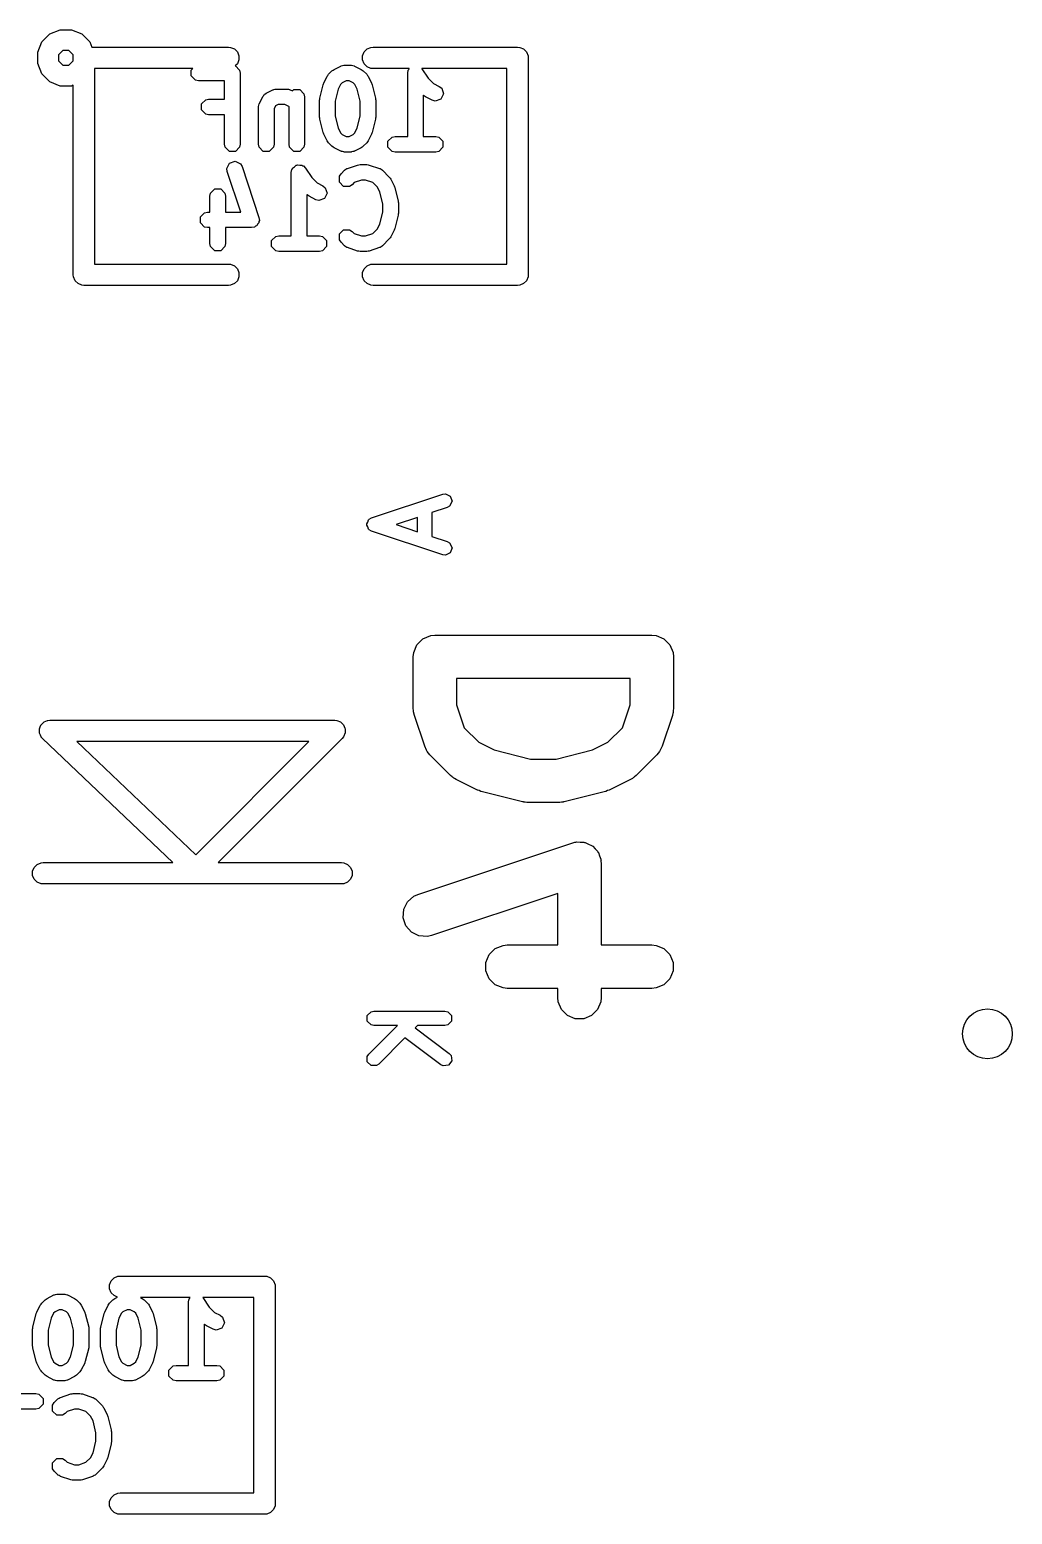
# Model space of a CAD drawing. Extents: x 0.09 to 1.86, y 0.03 to 1.46.
# Drawn here: x 1.535 to 1.8069, y 0.067 to 0.4778 of the extents above; entities that cross this region are included whole.
import ezdxf

# ---------------------------------------------------------------- set-up
doc = ezdxf.new("R2010")
doc.units = 0
doc.header["$MEASUREMENT"] = 0
doc.layers.add('BLACK', color=7, linetype='CONTINUOUS')

msp = doc.modelspace()

# ---------------------------------------------------------------- linework, layer by layer
at = {"layer": 'BLACK', "linetype": 'CONTINUOUS'}
for p, q in [((1.53839, 0.47442), (1.54058, 0.47661)), ((1.54058, 0.47661), (1.54345, 0.4778)), ((1.54345, 0.4778), (1.54655, 0.4778)), ((1.54655, 0.4778), (1.54942, 0.47661)), ((1.54942, 0.47661), (1.55161, 0.47442)), ((1.5372, 0.47155), (1.53839, 0.47442)), ((1.55161, 0.47442), (1.55222, 0.47295)), ((1.55222, 0.47295), (1.59, 0.47295)), ((1.59, 0.47295), (1.59058, 0.4729)), ((1.59058, 0.4729), (1.59164, 0.47246)), ((1.59164, 0.47246), (1.59246, 0.47164)), ((1.62754, 0.47164), (1.62836, 0.47246)), ((1.62836, 0.47246), (1.62942, 0.4729)), ((1.62942, 0.4729), (1.63, 0.47295)), ((1.63, 0.47295), (1.67, 0.47295)), ((1.67, 0.47295), (1.67058, 0.4729)), ((1.67058, 0.4729), (1.67164, 0.47246)), ((1.67164, 0.47246), (1.67246, 0.47164)), ((1.5372, 0.47085), (1.5372, 0.47155)), ((1.5372, 0.46845), (1.5372, 0.47085)), ((1.53839, 0.46558), (1.5372, 0.46845)), ((1.54415, 0.47205), (1.54295, 0.47085)), ((1.54295, 0.47085), (1.54295, 0.46915)), ((1.54295, 0.46915), (1.54415, 0.46795)), ((1.54585, 0.47205), (1.54415, 0.47205)), ((1.54705, 0.47085), (1.54585, 0.47205)), ((1.54585, 0.46795), (1.54705, 0.46915)), ((1.54705, 0.46915), (1.54705, 0.47085)), ((1.59246, 0.46836), (1.59189, 0.4678)), ((1.59246, 0.47164), (1.5929, 0.47058)), ((1.5929, 0.46942), (1.59246, 0.46836)), ((1.5929, 0.47058), (1.5929, 0.46942)), ((1.6271, 0.47058), (1.62754, 0.47164)), ((1.6271, 0.46942), (1.6271, 0.47058)), ((1.62754, 0.46836), (1.6271, 0.46942)), ((1.62836, 0.46754), (1.62754, 0.46836)), ((1.67246, 0.47164), (1.6729, 0.47058)), ((1.6729, 0.47058), (1.67295, 0.47)), ((1.67295, 0.47), (1.67295, 0.41)), ((1.54058, 0.46339), (1.53839, 0.46558)), ((1.54415, 0.46795), (1.54585, 0.46795)), ((1.58013, 0.46705), (1.55295, 0.46705)), ((1.55295, 0.46705), (1.55295, 0.41295)), ((1.57971, 0.46663), (1.58013, 0.46705)), ((1.57971, 0.46499), (1.57971, 0.46663)), ((1.58087, 0.46382), (1.57971, 0.46499)), ((1.59189, 0.4678), (1.5919, 0.4678)), ((1.5919, 0.4678), (1.59306, 0.46663)), ((1.59306, 0.46663), (1.59323, 0.46581)), ((1.59323, 0.46581), (1.59323, 0.44611)), ((1.61636, 0.46302), (1.6173, 0.4649)), ((1.6173, 0.4649), (1.61751, 0.46517)), ((1.61751, 0.46517), (1.6177, 0.46545)), ((1.6177, 0.46545), (1.61864, 0.46639)), ((1.61864, 0.46639), (1.61893, 0.46658)), ((1.61893, 0.46658), (1.6192, 0.46679)), ((1.6192, 0.46679), (1.62107, 0.46773)), ((1.62107, 0.46773), (1.62118, 0.46776)), ((1.62118, 0.46776), (1.62121, 0.4678)), ((1.62121, 0.4678), (1.62155, 0.46786)), ((1.62155, 0.46786), (1.62188, 0.46795)), ((1.62188, 0.46795), (1.62193, 0.46794)), ((1.62193, 0.46794), (1.62204, 0.46796)), ((1.62204, 0.46796), (1.62391, 0.46796)), ((1.62391, 0.46796), (1.62402, 0.46794)), ((1.62402, 0.46794), (1.62406, 0.46795)), ((1.62406, 0.46795), (1.6244, 0.46786)), ((1.6244, 0.46786), (1.62473, 0.4678)), ((1.62473, 0.4678), (1.62477, 0.46776)), ((1.62477, 0.46776), (1.62487, 0.46773)), ((1.62487, 0.46773), (1.62675, 0.46679)), ((1.62675, 0.46679), (1.62702, 0.46658)), ((1.62702, 0.46658), (1.62731, 0.46639)), ((1.62731, 0.46639), (1.62825, 0.46545)), ((1.62825, 0.46545), (1.62844, 0.46517)), ((1.62942, 0.4671), (1.62836, 0.46754)), ((1.62844, 0.46517), (1.62865, 0.4649)), ((1.62865, 0.4649), (1.62959, 0.46302)), ((1.63, 0.46705), (1.62942, 0.4671)), ((1.64001, 0.46705), (1.63, 0.46705)), ((1.63959, 0.46581), (1.63975, 0.46663)), ((1.63959, 0.44826), (1.63959, 0.46581)), ((1.63975, 0.46663), (1.63991, 0.46679)), ((1.63991, 0.46679), (1.63995, 0.46701)), ((1.63995, 0.46701), (1.64001, 0.46705)), ((1.66705, 0.46705), (1.64348, 0.46705)), ((1.64348, 0.46705), (1.64352, 0.467)), ((1.64352, 0.467), (1.64528, 0.46437)), ((1.64528, 0.46437), (1.64676, 0.46289)), ((1.66705, 0.41295), (1.66705, 0.46705)), ((1.54345, 0.4622), (1.54058, 0.46339)), ((1.54655, 0.4622), (1.54345, 0.4622)), ((1.54705, 0.46241), (1.54655, 0.4622)), ((1.54705, 0.41), (1.54705, 0.46241)), ((1.5817, 0.46366), (1.58087, 0.46382)), ((1.58893, 0.46366), (1.5817, 0.46366)), ((1.58893, 0.45858), (1.58893, 0.46366)), ((1.6001, 0.45997), (1.60044, 0.46023)), ((1.60044, 0.46023), (1.60231, 0.46117)), ((1.60231, 0.46117), (1.60242, 0.46119)), ((1.60242, 0.46119), (1.60245, 0.46123)), ((1.60245, 0.46123), (1.60279, 0.4613)), ((1.60279, 0.4613), (1.60312, 0.46139)), ((1.60312, 0.46139), (1.60317, 0.46137)), ((1.60317, 0.46137), (1.60327, 0.46139)), ((1.60327, 0.46139), (1.60609, 0.46139)), ((1.60609, 0.46139), (1.60619, 0.46137)), ((1.60619, 0.46137), (1.60624, 0.46139)), ((1.60624, 0.46139), (1.60657, 0.4613)), ((1.60657, 0.4613), (1.60691, 0.46123)), ((1.60691, 0.46123), (1.60695, 0.46119)), ((1.60695, 0.46119), (1.60705, 0.46117)), ((1.60705, 0.46117), (1.60769, 0.46084)), ((1.60769, 0.46084), (1.60808, 0.46123)), ((1.60808, 0.46123), (1.60973, 0.46123)), ((1.60973, 0.46123), (1.61089, 0.46007)), ((1.61089, 0.46007), (1.61105, 0.45924)), ((1.61526, 0.45883), (1.6162, 0.46258)), ((1.6162, 0.46258), (1.6163, 0.46279)), ((1.6163, 0.46279), (1.61636, 0.46302)), ((1.62031, 0.46131), (1.6195, 0.45804)), ((1.62099, 0.46266), (1.62031, 0.46131)), ((1.62143, 0.4631), (1.62099, 0.46266)), ((1.62254, 0.46366), (1.62143, 0.4631)), ((1.6234, 0.46366), (1.62254, 0.46366)), ((1.62451, 0.4631), (1.6234, 0.46366)), ((1.62496, 0.46266), (1.62451, 0.4631)), ((1.62564, 0.46131), (1.62496, 0.46266)), ((1.62645, 0.45804), (1.62564, 0.46131)), ((1.62959, 0.46302), (1.62965, 0.46279)), ((1.62965, 0.46279), (1.62975, 0.46258)), ((1.62975, 0.46258), (1.63069, 0.45883)), ((1.64676, 0.46289), (1.64833, 0.4621)), ((1.64833, 0.4621), (1.64899, 0.46159)), ((1.64899, 0.46159), (1.64951, 0.46003)), ((1.58253, 0.45725), (1.58369, 0.45842)), ((1.58253, 0.45561), (1.58253, 0.45725)), ((1.58369, 0.45842), (1.58451, 0.45858)), ((1.58451, 0.45858), (1.58893, 0.45858)), ((1.59831, 0.45658), (1.59841, 0.45691)), ((1.59833, 0.45653), (1.59831, 0.45658)), ((1.59831, 0.45643), (1.59833, 0.45653)), ((1.59831, 0.44611), (1.59831, 0.45643)), ((1.59841, 0.45691), (1.59847, 0.45725)), ((1.59847, 0.45725), (1.59851, 0.45729)), ((1.59851, 0.45729), (1.59854, 0.45739)), ((1.59854, 0.45739), (1.59947, 0.45927)), ((1.59947, 0.45927), (1.59974, 0.4596)), ((1.59974, 0.4596), (1.59977, 0.45971)), ((1.59977, 0.45971), (1.59989, 0.45981)), ((1.59989, 0.45981), (1.59999, 0.45993)), ((1.59999, 0.45993), (1.6001, 0.45997)), ((1.603, 0.4567), (1.60261, 0.45592)), ((1.60378, 0.45709), (1.603, 0.4567)), ((1.60558, 0.45709), (1.60378, 0.45709)), ((1.60669, 0.45654), (1.60558, 0.45709)), ((1.60675, 0.45648), (1.60669, 0.45654)), ((1.60675, 0.44611), (1.60675, 0.45648)), ((1.61105, 0.45924), (1.61105, 0.44611)), ((1.6152, 0.45831), (1.61525, 0.45856)), ((1.6152, 0.45361), (1.6152, 0.45831)), ((1.61525, 0.45856), (1.61526, 0.45883)), ((1.6195, 0.45804), (1.6195, 0.45388)), ((1.62645, 0.45388), (1.62645, 0.45804)), ((1.63069, 0.45883), (1.6307, 0.45856)), ((1.6307, 0.45856), (1.63075, 0.45831)), ((1.63075, 0.45831), (1.63075, 0.45361)), ((1.64397, 0.4596), (1.64389, 0.45968)), ((1.64389, 0.45968), (1.64389, 0.44826)), ((1.64425, 0.45941), (1.64397, 0.4596)), ((1.64453, 0.4592), (1.64425, 0.45941)), ((1.6464, 0.45826), (1.64453, 0.4592)), ((1.64721, 0.45804), (1.6464, 0.45826)), ((1.64877, 0.45856), (1.64721, 0.45804)), ((1.64951, 0.46003), (1.64877, 0.45856)), ((1.58369, 0.45444), (1.58253, 0.45561)), ((1.58451, 0.45428), (1.58369, 0.45444)), ((1.58893, 0.45428), (1.58451, 0.45428)), ((1.58893, 0.44611), (1.58893, 0.45428)), ((1.60261, 0.45592), (1.60261, 0.44611)), ((1.61525, 0.45336), (1.6152, 0.45361)), ((1.61526, 0.45309), (1.61525, 0.45336)), ((1.6162, 0.44934), (1.61526, 0.45309)), ((1.6195, 0.45388), (1.62031, 0.45061)), ((1.62564, 0.45061), (1.62645, 0.45388)), ((1.63069, 0.45309), (1.62975, 0.44934)), ((1.6307, 0.45336), (1.63069, 0.45309)), ((1.63075, 0.45361), (1.6307, 0.45336)), ((1.6163, 0.44913), (1.6162, 0.44934)), ((1.61636, 0.4489), (1.6163, 0.44913)), ((1.6173, 0.44702), (1.61636, 0.4489)), ((1.62031, 0.45061), (1.62099, 0.44926)), ((1.62099, 0.44926), (1.62143, 0.44882)), ((1.62143, 0.44882), (1.62254, 0.44826)), ((1.62254, 0.44826), (1.6234, 0.44826)), ((1.6234, 0.44826), (1.62451, 0.44882)), ((1.62451, 0.44882), (1.62496, 0.44926)), ((1.62496, 0.44926), (1.62564, 0.45061)), ((1.62959, 0.4489), (1.62865, 0.44702)), ((1.62965, 0.44913), (1.62959, 0.4489)), ((1.62975, 0.44934), (1.62965, 0.44913)), ((1.63412, 0.44693), (1.63528, 0.4481)), ((1.63528, 0.4481), (1.63611, 0.44826)), ((1.63611, 0.44826), (1.63959, 0.44826)), ((1.64389, 0.44826), (1.64736, 0.44826)), ((1.64736, 0.44826), (1.64819, 0.4481)), ((1.64819, 0.4481), (1.64935, 0.44693)), ((1.58909, 0.44529), (1.58893, 0.44611)), ((1.59026, 0.44412), (1.58909, 0.44529)), ((1.5919, 0.44412), (1.59026, 0.44412)), ((1.59306, 0.44529), (1.5919, 0.44412)), ((1.59323, 0.44611), (1.59306, 0.44529)), ((1.59847, 0.44529), (1.59831, 0.44611)), ((1.59964, 0.44412), (1.59847, 0.44529)), ((1.60128, 0.44412), (1.59964, 0.44412)), ((1.60245, 0.44529), (1.60128, 0.44412)), ((1.60261, 0.44611), (1.60245, 0.44529)), ((1.60692, 0.44529), (1.60675, 0.44611)), ((1.60808, 0.44412), (1.60692, 0.44529)), ((1.60973, 0.44412), (1.60808, 0.44412)), ((1.61089, 0.44529), (1.60973, 0.44412)), ((1.61105, 0.44611), (1.61089, 0.44529)), ((1.61751, 0.44675), (1.6173, 0.44702)), ((1.6177, 0.44647), (1.61751, 0.44675)), ((1.61864, 0.44553), (1.6177, 0.44647)), ((1.61893, 0.44534), (1.61864, 0.44553)), ((1.6192, 0.44513), (1.61893, 0.44534)), ((1.62107, 0.44419), (1.6192, 0.44513)), ((1.62118, 0.44416), (1.62107, 0.44419)), ((1.62121, 0.44412), (1.62118, 0.44416)), ((1.62155, 0.44406), (1.62121, 0.44412)), ((1.62188, 0.44397), (1.62155, 0.44406)), ((1.62193, 0.44398), (1.62188, 0.44397)), ((1.62204, 0.44396), (1.62193, 0.44398)), ((1.62391, 0.44396), (1.62204, 0.44396)), ((1.62402, 0.44398), (1.62391, 0.44396)), ((1.62406, 0.44397), (1.62402, 0.44398)), ((1.6244, 0.44406), (1.62406, 0.44397)), ((1.62473, 0.44412), (1.6244, 0.44406)), ((1.62477, 0.44416), (1.62473, 0.44412)), ((1.62487, 0.44419), (1.62477, 0.44416)), ((1.62675, 0.44513), (1.62487, 0.44419)), ((1.62702, 0.44534), (1.62675, 0.44513)), ((1.62731, 0.44553), (1.62702, 0.44534)), ((1.62825, 0.44647), (1.62731, 0.44553)), ((1.62844, 0.44675), (1.62825, 0.44647)), ((1.62865, 0.44702), (1.62844, 0.44675)), ((1.63412, 0.44529), (1.63412, 0.44693)), ((1.63528, 0.44412), (1.63412, 0.44529)), ((1.63611, 0.44396), (1.63528, 0.44412)), ((1.64736, 0.44396), (1.63611, 0.44396)), ((1.64819, 0.44412), (1.64736, 0.44396)), ((1.64935, 0.44529), (1.64819, 0.44412)), ((1.64935, 0.44693), (1.64935, 0.44529)), ((1.58956, 0.4394), (1.5903, 0.44087)), ((1.5903, 0.44087), (1.59186, 0.44139)), ((1.59186, 0.44139), (1.59333, 0.44066)), ((1.59333, 0.44066), (1.59375, 0.43993)), ((1.59375, 0.43993), (1.59844, 0.42586)), ((1.6077, 0.43929), (1.60774, 0.43951)), ((1.60774, 0.43951), (1.60827, 0.43985)), ((1.60827, 0.43985), (1.60871, 0.4403)), ((1.60871, 0.4403), (1.60893, 0.4403)), ((1.60893, 0.4403), (1.60911, 0.44042)), ((1.60911, 0.44042), (1.60973, 0.4403)), ((1.60973, 0.4403), (1.61035, 0.4403)), ((1.61035, 0.4403), (1.61051, 0.44014)), ((1.61051, 0.44014), (1.61073, 0.4401)), ((1.61073, 0.4401), (1.61132, 0.4395)), ((1.62292, 0.43941), (1.62574, 0.44035)), ((1.62574, 0.44035), (1.62608, 0.44039)), ((1.62608, 0.44039), (1.62642, 0.44046)), ((1.62642, 0.44046), (1.62829, 0.44046)), ((1.62829, 0.44046), (1.62863, 0.44039)), ((1.62863, 0.44039), (1.62897, 0.44035)), ((1.62897, 0.44035), (1.63179, 0.43941)), ((1.58967, 0.43857), (1.58956, 0.4394)), ((1.59341, 0.42733), (1.58967, 0.43857)), ((1.60738, 0.43831), (1.60754, 0.43913)), ((1.60738, 0.42076), (1.60738, 0.43831)), ((1.60754, 0.43913), (1.6077, 0.43929)), ((1.61132, 0.4395), (1.61308, 0.43687)), ((1.61308, 0.43687), (1.61456, 0.43539)), ((1.62068, 0.43726), (1.62114, 0.43795)), ((1.62068, 0.43561), (1.62068, 0.43726)), ((1.62184, 0.43445), (1.62068, 0.43561)), ((1.62114, 0.43795), (1.62208, 0.43889)), ((1.62208, 0.43889), (1.62217, 0.43895)), ((1.62217, 0.43895), (1.62219, 0.439)), ((1.62219, 0.439), (1.62249, 0.43917)), ((1.62249, 0.43917), (1.62278, 0.43936)), ((1.62278, 0.43936), (1.62283, 0.43936)), ((1.62283, 0.43936), (1.62292, 0.43941)), ((1.62476, 0.43549), (1.62418, 0.43491)), ((1.62677, 0.43616), (1.62476, 0.43549)), ((1.62794, 0.43616), (1.62677, 0.43616)), ((1.62995, 0.43549), (1.62794, 0.43616)), ((1.63122, 0.43422), (1.62995, 0.43549)), ((1.63179, 0.43941), (1.63188, 0.43936)), ((1.63188, 0.43936), (1.63193, 0.43936)), ((1.63193, 0.43936), (1.63222, 0.43917)), ((1.63222, 0.43917), (1.63252, 0.439)), ((1.63252, 0.439), (1.63254, 0.43895)), ((1.63254, 0.43895), (1.63263, 0.43889)), ((1.63263, 0.43889), (1.6345, 0.43702)), ((1.6345, 0.43702), (1.6347, 0.43673)), ((1.6347, 0.43673), (1.63491, 0.43646)), ((1.63491, 0.43646), (1.63584, 0.43458)), ((1.58487, 0.43174), (1.58503, 0.43257)), ((1.58487, 0.42733), (1.58487, 0.43174)), ((1.58503, 0.43257), (1.58619, 0.43373)), ((1.58619, 0.43373), (1.58784, 0.43373)), ((1.58784, 0.43373), (1.589, 0.43257)), ((1.589, 0.43257), (1.58917, 0.43174)), ((1.58917, 0.43174), (1.58917, 0.42733)), ((1.61176, 0.4321), (1.61168, 0.43218)), ((1.61168, 0.43218), (1.61168, 0.42076)), ((1.61205, 0.43191), (1.61176, 0.4321)), ((1.61232, 0.4317), (1.61205, 0.43191)), ((1.6142, 0.43076), (1.61232, 0.4317)), ((1.61456, 0.43539), (1.61612, 0.4346)), ((1.61612, 0.4346), (1.61678, 0.43409)), ((1.6173, 0.43253), (1.61657, 0.43106)), ((1.61678, 0.43409), (1.6173, 0.43253)), ((1.62349, 0.43445), (1.62184, 0.43445)), ((1.62418, 0.43491), (1.62349, 0.43445)), ((1.63189, 0.43287), (1.63122, 0.43422)), ((1.63271, 0.4296), (1.63189, 0.43287)), ((1.63584, 0.43458), (1.63591, 0.43435)), ((1.63591, 0.43435), (1.63601, 0.43414)), ((1.63601, 0.43414), (1.63695, 0.43039)), ((1.58338, 0.42716), (1.5842, 0.42733)), ((1.5842, 0.42733), (1.58487, 0.42733)), ((1.58917, 0.42733), (1.59341, 0.42733)), ((1.61501, 0.43054), (1.6142, 0.43076)), ((1.61657, 0.43106), (1.61501, 0.43054)), ((1.63189, 0.42405), (1.63271, 0.42732)), ((1.63271, 0.42732), (1.63271, 0.4296)), ((1.63695, 0.43039), (1.63696, 0.43013)), ((1.63696, 0.43013), (1.63701, 0.42987)), ((1.63701, 0.42987), (1.63701, 0.42705)), ((1.58222, 0.426), (1.58338, 0.42716)), ((1.58222, 0.42435), (1.58222, 0.426)), ((1.58338, 0.42319), (1.58222, 0.42435)), ((1.5842, 0.42303), (1.58338, 0.42319)), ((1.59722, 0.42319), (1.5964, 0.42303)), ((1.59747, 0.42344), (1.59722, 0.42319)), ((1.59781, 0.42355), (1.59747, 0.42344)), ((1.59803, 0.424), (1.59781, 0.42355)), ((1.59838, 0.42435), (1.59803, 0.424)), ((1.59854, 0.42502), (1.59838, 0.42471)), ((1.59838, 0.42471), (1.59838, 0.42435)), ((1.59844, 0.42586), (1.59854, 0.42502)), ((1.63122, 0.4227), (1.63189, 0.42405)), ((1.63695, 0.42653), (1.63601, 0.42278)), ((1.63696, 0.42679), (1.63695, 0.42653)), ((1.63701, 0.42705), (1.63696, 0.42679)), ((1.58487, 0.42303), (1.5842, 0.42303)), ((1.58487, 0.41861), (1.58487, 0.42303)), ((1.5964, 0.42303), (1.58917, 0.42303)), ((1.58917, 0.42303), (1.58917, 0.41861)), ((1.60192, 0.41943), (1.60308, 0.4206)), ((1.60192, 0.41779), (1.60192, 0.41943)), ((1.60308, 0.4206), (1.6039, 0.42076)), ((1.6039, 0.42076), (1.60738, 0.42076)), ((1.61168, 0.42076), (1.61516, 0.42076)), ((1.61516, 0.42076), (1.61598, 0.4206)), ((1.61598, 0.4206), (1.61715, 0.41943)), ((1.61715, 0.41943), (1.61715, 0.41779)), ((1.62068, 0.42131), (1.62184, 0.42247)), ((1.62068, 0.41966), (1.62068, 0.42131)), ((1.62114, 0.41897), (1.62068, 0.41966)), ((1.62184, 0.42247), (1.62349, 0.42247)), ((1.62349, 0.42247), (1.62418, 0.42201)), ((1.62418, 0.42201), (1.62476, 0.42143)), ((1.62476, 0.42143), (1.62677, 0.42076)), ((1.62677, 0.42076), (1.62794, 0.42076)), ((1.62794, 0.42076), (1.62995, 0.42143)), ((1.62995, 0.42143), (1.63122, 0.4227)), ((1.6345, 0.4199), (1.63263, 0.41803)), ((1.6347, 0.42019), (1.6345, 0.4199)), ((1.63491, 0.42046), (1.6347, 0.42019)), ((1.63584, 0.42234), (1.63491, 0.42046)), ((1.63591, 0.42257), (1.63584, 0.42234)), ((1.63601, 0.42278), (1.63591, 0.42257)), ((1.58503, 0.41779), (1.58487, 0.41861)), ((1.58619, 0.41662), (1.58503, 0.41779)), ((1.58784, 0.41662), (1.58619, 0.41662)), ((1.589, 0.41779), (1.58784, 0.41662)), ((1.58917, 0.41861), (1.589, 0.41779)), ((1.60308, 0.41662), (1.60192, 0.41779)), ((1.6039, 0.41646), (1.60308, 0.41662)), ((1.61516, 0.41646), (1.6039, 0.41646)), ((1.61598, 0.41662), (1.61516, 0.41646)), ((1.61715, 0.41779), (1.61598, 0.41662)), ((1.62208, 0.41803), (1.62114, 0.41897)), ((1.62217, 0.41797), (1.62208, 0.41803)), ((1.62219, 0.41792), (1.62217, 0.41797)), ((1.62249, 0.41775), (1.62219, 0.41792)), ((1.62278, 0.41756), (1.62249, 0.41775)), ((1.62283, 0.41756), (1.62278, 0.41756)), ((1.62292, 0.41751), (1.62283, 0.41756)), ((1.62574, 0.41657), (1.62292, 0.41751)), ((1.62608, 0.41653), (1.62574, 0.41657)), ((1.62642, 0.41646), (1.62608, 0.41653)), ((1.62829, 0.41646), (1.62642, 0.41646)), ((1.62863, 0.41653), (1.62829, 0.41646)), ((1.62897, 0.41657), (1.62863, 0.41653)), ((1.63179, 0.41751), (1.62897, 0.41657)), ((1.63188, 0.41756), (1.63179, 0.41751)), ((1.63193, 0.41756), (1.63188, 0.41756)), ((1.63222, 0.41775), (1.63193, 0.41756)), ((1.63252, 0.41792), (1.63222, 0.41775)), ((1.63254, 0.41797), (1.63252, 0.41792)), ((1.63263, 0.41803), (1.63254, 0.41797)), ((1.55295, 0.41295), (1.59, 0.41295)), ((1.59, 0.41295), (1.59058, 0.4129)), ((1.59058, 0.4129), (1.59164, 0.41246)), ((1.59164, 0.41246), (1.59246, 0.41164)), ((1.59246, 0.41164), (1.5929, 0.41058)), ((1.6271, 0.41058), (1.62754, 0.41164)), ((1.62754, 0.41164), (1.62836, 0.41246)), ((1.62836, 0.41246), (1.62942, 0.4129)), ((1.62942, 0.4129), (1.63, 0.41295)), ((1.63, 0.41295), (1.66705, 0.41295)), ((1.5471, 0.40942), (1.54705, 0.41)), ((1.54754, 0.40836), (1.5471, 0.40942)), ((1.54836, 0.40754), (1.54754, 0.40836)), ((1.54942, 0.4071), (1.54836, 0.40754)), ((1.55, 0.40705), (1.54942, 0.4071)), ((1.59, 0.40705), (1.55, 0.40705)), ((1.59058, 0.4071), (1.59, 0.40705)), ((1.59164, 0.40754), (1.59058, 0.4071)), ((1.59246, 0.40836), (1.59164, 0.40754)), ((1.5929, 0.40942), (1.59246, 0.40836)), ((1.5929, 0.41058), (1.5929, 0.40942)), ((1.6271, 0.40942), (1.6271, 0.41058)), ((1.62754, 0.40836), (1.6271, 0.40942)), ((1.62836, 0.40754), (1.62754, 0.40836)), ((1.62942, 0.4071), (1.62836, 0.40754)), ((1.63, 0.40705), (1.62942, 0.4071)), ((1.67, 0.40705), (1.63, 0.40705)), ((1.67058, 0.4071), (1.67, 0.40705)), ((1.67164, 0.40754), (1.67058, 0.4071)), ((1.67246, 0.40836), (1.67164, 0.40754)), ((1.6729, 0.40942), (1.67246, 0.40836)), ((1.67295, 0.41), (1.6729, 0.40942)), ((1.62959, 0.34275), (1.64929, 0.34932)), ((1.64929, 0.34932), (1.65005, 0.34941)), ((1.65005, 0.34941), (1.65138, 0.34874)), ((1.65053, 0.34562), (1.64623, 0.34418)), ((1.65119, 0.34599), (1.65053, 0.34562)), ((1.65186, 0.34733), (1.65119, 0.34599)), ((1.65138, 0.34874), (1.65186, 0.34733)), ((1.62827, 0.34104), (1.62854, 0.34159)), ((1.62831, 0.3409), (1.62827, 0.34104)), ((1.62854, 0.34159), (1.62874, 0.34218)), ((1.62874, 0.34218), (1.62887, 0.34224)), ((1.62887, 0.34224), (1.62893, 0.34237)), ((1.62893, 0.34237), (1.62959, 0.34275)), ((1.64233, 0.34288), (1.63638, 0.3409)), ((1.64233, 0.33891), (1.64233, 0.34288)), ((1.64623, 0.34418), (1.64623, 0.33761)), ((1.62827, 0.34076), (1.62831, 0.3409)), ((1.62854, 0.34021), (1.62827, 0.34076)), ((1.62874, 0.33962), (1.62854, 0.34021)), ((1.62887, 0.33956), (1.62874, 0.33962)), ((1.62893, 0.33943), (1.62887, 0.33956)), ((1.62959, 0.33905), (1.62893, 0.33943)), ((1.64929, 0.33248), (1.62959, 0.33905)), ((1.63638, 0.3409), (1.64233, 0.33891)), ((1.64623, 0.33761), (1.65053, 0.33618)), ((1.65138, 0.33306), (1.65005, 0.33239)), ((1.65053, 0.33618), (1.65119, 0.33581)), ((1.65119, 0.33581), (1.65186, 0.33447)), ((1.65186, 0.33447), (1.65138, 0.33306)), ((1.65005, 0.33239), (1.64929, 0.33248)), ((1.64214, 0.30762), (1.6438, 0.30927)), ((1.6438, 0.30927), (1.64596, 0.31017)), ((1.64596, 0.31017), (1.64713, 0.31029)), ((1.64713, 0.31029), (1.70713, 0.31029)), ((1.70713, 0.31029), (1.7083, 0.31017)), ((1.7083, 0.31017), (1.71047, 0.30927)), ((1.71047, 0.30927), (1.71212, 0.30762)), ((1.64113, 0.30429), (1.64125, 0.30546)), ((1.64113, 0.29), (1.64113, 0.30429)), ((1.64125, 0.30546), (1.64214, 0.30762)), ((1.71212, 0.30762), (1.71302, 0.30546)), ((1.71302, 0.30546), (1.71313, 0.30429)), ((1.71313, 0.30429), (1.71313, 0.29)), ((1.70113, 0.29829), (1.65313, 0.29829)), ((1.65313, 0.29829), (1.65313, 0.29097)), ((1.70113, 0.29097), (1.70113, 0.29829)), ((1.64119, 0.28941), (1.64113, 0.29)), ((1.64118, 0.28925), (1.64119, 0.28941)), ((1.64123, 0.28904), (1.64118, 0.28925)), ((1.64125, 0.28883), (1.64123, 0.28904)), ((1.64131, 0.28868), (1.64125, 0.28883)), ((1.64144, 0.2881), (1.64131, 0.28868)), ((1.6443, 0.27953), (1.64144, 0.2881)), ((1.65313, 0.29097), (1.65523, 0.28467)), ((1.69903, 0.28467), (1.70113, 0.29097)), ((1.71283, 0.2881), (1.70997, 0.27953)), ((1.71296, 0.28868), (1.71283, 0.2881)), ((1.71302, 0.28883), (1.71296, 0.28868)), ((1.71304, 0.28904), (1.71302, 0.28883)), ((1.71309, 0.28925), (1.71304, 0.28904)), ((1.71313, 0.29), (1.71307, 0.28941)), ((1.71307, 0.28941), (1.71309, 0.28925)), ((1.53769, 0.2843), (1.5377, 0.28434)), ((1.5377, 0.28376), (1.53769, 0.2843)), ((1.5377, 0.28438), (1.53791, 0.28488)), ((1.5377, 0.28434), (1.5377, 0.28438)), ((1.5377, 0.28322), (1.5377, 0.28376)), ((1.53791, 0.28488), (1.53811, 0.28538)), ((1.53811, 0.28538), (1.53813, 0.28541)), ((1.53813, 0.28541), (1.53814, 0.28544)), ((1.53814, 0.28544), (1.53853, 0.28582)), ((1.53853, 0.28582), (1.5389, 0.28621)), ((1.5389, 0.28621), (1.53893, 0.28623)), ((1.53893, 0.28623), (1.53896, 0.28626)), ((1.53896, 0.28626), (1.53946, 0.28646)), ((1.53946, 0.28646), (1.53995, 0.28668)), ((1.53995, 0.28668), (1.53999, 0.28668)), ((1.53999, 0.28668), (1.54002, 0.2867)), ((1.54002, 0.2867), (1.5406, 0.28675)), ((1.5406, 0.28675), (1.6194, 0.28675)), ((1.6194, 0.28675), (1.61998, 0.2867)), ((1.61998, 0.2867), (1.62104, 0.28626)), ((1.62104, 0.28626), (1.62186, 0.28544)), ((1.62186, 0.28544), (1.62223, 0.28453)), ((1.62223, 0.28453), (1.6223, 0.28438)), ((1.6223, 0.28438), (1.6223, 0.28322)), ((1.65523, 0.28467), (1.65926, 0.28065)), ((1.69501, 0.28065), (1.69903, 0.28467)), ((1.53772, 0.28319), (1.5377, 0.28322)), ((1.53772, 0.28315), (1.53772, 0.28319)), ((1.53794, 0.28266), (1.53772, 0.28315)), ((1.53814, 0.28216), (1.53794, 0.28266)), ((1.53817, 0.28213), (1.53814, 0.28216)), ((1.53819, 0.2821), (1.53817, 0.28213)), ((1.53856, 0.28166), (1.53819, 0.2821)), ((1.57461, 0.24735), (1.53856, 0.28166)), ((1.54799, 0.28085), (1.58092, 0.2495)), ((1.61227, 0.28085), (1.54799, 0.28085)), ((1.58092, 0.2495), (1.61227, 0.28085)), ((1.62149, 0.28171), (1.58713, 0.24735)), ((1.62186, 0.28216), (1.62149, 0.28171)), ((1.6223, 0.28322), (1.62186, 0.28216)), ((1.64478, 0.27846), (1.6443, 0.27953)), ((1.65926, 0.28065), (1.66351, 0.27852)), ((1.69075, 0.27852), (1.69501, 0.28065)), ((1.70997, 0.27953), (1.70949, 0.27846)), ((1.64492, 0.27829), (1.64478, 0.27846)), ((1.645, 0.2781), (1.64492, 0.27829)), ((1.64575, 0.27719), (1.645, 0.2781)), ((1.65146, 0.27147), (1.64575, 0.27719)), ((1.66351, 0.27852), (1.67359, 0.276)), ((1.67359, 0.276), (1.68068, 0.276)), ((1.68068, 0.276), (1.69075, 0.27852)), ((1.70852, 0.27719), (1.7028, 0.27147)), ((1.70926, 0.2781), (1.70852, 0.27719)), ((1.70935, 0.27829), (1.70926, 0.2781)), ((1.70949, 0.27846), (1.70935, 0.27829)), ((1.65192, 0.27109), (1.65146, 0.27147)), ((1.7028, 0.27147), (1.70234, 0.27109)), ((1.65203, 0.27097), (1.65192, 0.27109)), ((1.65221, 0.27086), (1.65203, 0.27097)), ((1.65237, 0.27073), (1.65221, 0.27086)), ((1.65252, 0.27066), (1.65237, 0.27073)), ((1.65302, 0.27035), (1.65252, 0.27066)), ((1.65874, 0.26749), (1.65302, 0.27035)), ((1.65882, 0.26746), (1.65874, 0.26749)), ((1.65886, 0.26743), (1.65882, 0.26746)), ((1.65935, 0.26726), (1.65886, 0.26743)), ((1.65983, 0.26707), (1.65935, 0.26726)), ((1.65988, 0.26707), (1.65983, 0.26707)), ((1.65996, 0.26704), (1.65988, 0.26707)), ((1.67139, 0.26418), (1.65996, 0.26704)), ((1.6943, 0.26704), (1.68287, 0.26418)), ((1.69439, 0.26707), (1.6943, 0.26704)), ((1.69443, 0.26707), (1.69439, 0.26707)), ((1.69492, 0.26726), (1.69443, 0.26707)), ((1.69541, 0.26743), (1.69492, 0.26726)), ((1.69545, 0.26746), (1.69541, 0.26743)), ((1.69553, 0.26749), (1.69545, 0.26746)), ((1.70124, 0.27035), (1.69553, 0.26749)), ((1.70175, 0.27066), (1.70124, 0.27035)), ((1.7019, 0.27073), (1.70175, 0.27066)), ((1.70206, 0.27086), (1.7019, 0.27073)), ((1.70224, 0.27097), (1.70206, 0.27086)), ((1.70234, 0.27109), (1.70224, 0.27097)), ((1.6716, 0.26415), (1.67139, 0.26418)), ((1.67168, 0.26412), (1.6716, 0.26415)), ((1.67212, 0.26407), (1.67168, 0.26412)), ((1.67256, 0.26401), (1.67212, 0.26407)), ((1.67264, 0.26402), (1.67256, 0.26401)), ((1.67285, 0.264), (1.67264, 0.26402)), ((1.68142, 0.264), (1.67285, 0.264)), ((1.68162, 0.26402), (1.68142, 0.264)), ((1.68171, 0.26401), (1.68162, 0.26402)), ((1.68215, 0.26407), (1.68171, 0.26401)), ((1.68259, 0.26412), (1.68215, 0.26407)), ((1.68267, 0.26415), (1.68259, 0.26412)), ((1.68287, 0.26418), (1.68267, 0.26415)), ((1.64238, 0.23855), (1.68524, 0.25283)), ((1.68524, 0.25283), (1.68582, 0.25297)), ((1.68582, 0.25297), (1.68596, 0.25303)), ((1.68596, 0.25303), (1.68608, 0.25303)), ((1.68608, 0.25303), (1.68638, 0.2531)), ((1.68638, 0.2531), (1.68734, 0.25303)), ((1.68734, 0.25303), (1.6883, 0.25303)), ((1.6883, 0.25303), (1.6885, 0.25295)), ((1.6885, 0.25295), (1.68872, 0.25293)), ((1.68872, 0.25293), (1.68958, 0.2525)), ((1.68958, 0.2525), (1.69047, 0.25213)), ((1.69047, 0.25213), (1.69062, 0.25198)), ((1.69062, 0.25198), (1.69081, 0.25188)), ((1.69081, 0.25188), (1.69144, 0.25116)), ((1.69144, 0.25116), (1.69212, 0.25048)), ((1.53624, 0.24604), (1.53706, 0.24686)), ((1.53706, 0.24686), (1.53812, 0.2473)), ((1.53812, 0.2473), (1.5387, 0.24735)), ((1.5387, 0.24735), (1.57461, 0.24735)), ((1.58713, 0.24735), (1.6213, 0.24735)), ((1.6213, 0.24735), (1.62188, 0.2473)), ((1.62188, 0.2473), (1.62294, 0.24686)), ((1.62294, 0.24686), (1.62376, 0.24604)), ((1.69212, 0.25048), (1.6922, 0.25028)), ((1.6922, 0.25028), (1.69235, 0.25011)), ((1.69235, 0.25011), (1.69265, 0.2492)), ((1.69265, 0.2492), (1.69302, 0.24831)), ((1.69302, 0.24831), (1.69305, 0.24801)), ((1.69305, 0.24801), (1.69309, 0.24789)), ((1.69309, 0.24789), (1.69307, 0.24774)), ((1.69307, 0.24774), (1.69313, 0.24714)), ((1.69313, 0.24714), (1.69313, 0.22457)), ((1.5358, 0.24498), (1.53624, 0.24604)), ((1.5358, 0.24382), (1.5358, 0.24498)), ((1.53624, 0.24276), (1.5358, 0.24382)), ((1.53706, 0.24194), (1.53624, 0.24276)), ((1.62376, 0.24276), (1.62294, 0.24194)), ((1.62376, 0.24604), (1.6242, 0.24498)), ((1.6242, 0.24382), (1.62376, 0.24276)), ((1.6242, 0.24498), (1.6242, 0.24382)), ((1.53812, 0.2415), (1.53706, 0.24194)), ((1.5387, 0.24145), (1.53812, 0.2415)), ((1.6213, 0.24145), (1.5387, 0.24145)), ((1.62188, 0.2415), (1.6213, 0.24145)), ((1.62294, 0.24194), (1.62188, 0.2415)), ((1.6413, 0.23807), (1.64238, 0.23855)), ((1.68113, 0.23882), (1.64617, 0.22717)), ((1.68113, 0.22457), (1.68113, 0.23882)), ((1.63832, 0.23211), (1.63849, 0.23444)), ((1.63849, 0.23444), (1.63954, 0.23654)), ((1.63954, 0.23654), (1.6413, 0.23807)), ((1.63906, 0.22989), (1.63832, 0.23211)), ((1.6406, 0.22812), (1.63906, 0.22989)), ((1.64269, 0.22707), (1.6406, 0.22812)), ((1.64503, 0.2269), (1.64269, 0.22707)), ((1.64617, 0.22717), (1.64503, 0.2269)), ((1.66125, 0.21974), (1.66214, 0.2219)), ((1.66214, 0.2219), (1.6638, 0.22356)), ((1.6638, 0.22356), (1.66596, 0.22446)), ((1.66596, 0.22446), (1.66713, 0.22457)), ((1.66713, 0.22457), (1.68113, 0.22457)), ((1.69313, 0.22457), (1.70713, 0.22457)), ((1.70713, 0.22457), (1.7083, 0.22446)), ((1.7083, 0.22446), (1.71047, 0.22356)), ((1.71047, 0.22356), (1.71212, 0.2219)), ((1.71212, 0.2219), (1.71302, 0.21974)), ((1.66125, 0.2174), (1.66125, 0.21974)), ((1.71302, 0.21974), (1.71302, 0.2174)), ((1.66214, 0.21524), (1.66125, 0.2174)), ((1.6638, 0.21358), (1.66214, 0.21524)), ((1.71212, 0.21524), (1.71047, 0.21358)), ((1.71302, 0.2174), (1.71212, 0.21524)), ((1.66596, 0.21269), (1.6638, 0.21358)), ((1.66713, 0.21257), (1.66596, 0.21269)), ((1.68113, 0.21257), (1.66713, 0.21257)), ((1.68113, 0.21), (1.68113, 0.21257)), ((1.68125, 0.20883), (1.68113, 0.21)), ((1.69313, 0.21), (1.69302, 0.20883)), ((1.70713, 0.21257), (1.69313, 0.21257)), ((1.69313, 0.21257), (1.69313, 0.21)), ((1.7083, 0.21269), (1.70713, 0.21257)), ((1.71047, 0.21358), (1.7083, 0.21269)), ((1.62841, 0.20501), (1.62946, 0.20606)), ((1.62946, 0.20606), (1.63021, 0.20621)), ((1.63021, 0.20621), (1.64991, 0.20621)), ((1.64991, 0.20621), (1.65066, 0.20606)), ((1.65066, 0.20606), (1.65171, 0.20501)), ((1.68214, 0.20667), (1.68125, 0.20883)), ((1.6838, 0.20501), (1.68214, 0.20667)), ((1.69212, 0.20667), (1.69047, 0.20501)), ((1.69302, 0.20883), (1.69212, 0.20667)), ((1.62841, 0.20351), (1.62841, 0.20501)), ((1.62946, 0.20246), (1.62841, 0.20351)), ((1.62883, 0.19438), (1.63676, 0.20231)), ((1.63021, 0.20231), (1.62946, 0.20246)), ((1.63676, 0.20231), (1.63021, 0.20231)), ((1.64228, 0.20231), (1.64162, 0.20166)), ((1.64162, 0.20166), (1.65108, 0.19456)), ((1.64991, 0.20231), (1.64228, 0.20231)), ((1.65066, 0.20246), (1.64991, 0.20231)), ((1.65171, 0.20351), (1.65066, 0.20246)), ((1.65171, 0.20501), (1.65171, 0.20351)), ((1.68596, 0.20412), (1.6838, 0.20501)), ((1.6883, 0.20412), (1.68596, 0.20412)), ((1.69047, 0.20501), (1.6883, 0.20412)), ((1.63884, 0.19887), (1.63159, 0.19162)), ((1.64874, 0.19144), (1.63884, 0.19887)), ((1.62841, 0.19375), (1.62883, 0.19438)), ((1.62841, 0.19226), (1.62841, 0.19375)), ((1.65108, 0.19456), (1.65159, 0.194)), ((1.65159, 0.194), (1.6518, 0.19252)), ((1.62946, 0.1912), (1.62841, 0.19226)), ((1.63096, 0.1912), (1.62946, 0.1912)), ((1.63159, 0.19162), (1.63096, 0.1912)), ((1.64943, 0.19111), (1.64874, 0.19144)), ((1.6509, 0.19132), (1.64943, 0.19111)), ((1.6518, 0.19252), (1.6509, 0.19132)), ((1.5571, 0.13058), (1.55754, 0.13164)), ((1.55754, 0.13164), (1.55836, 0.13246)), ((1.55836, 0.13246), (1.55942, 0.1329)), ((1.55942, 0.1329), (1.56, 0.13295)), ((1.56, 0.13295), (1.6, 0.13295)), ((1.6, 0.13295), (1.60058, 0.1329)), ((1.60058, 0.1329), (1.60164, 0.13246)), ((1.60164, 0.13246), (1.60246, 0.13164)), ((1.60246, 0.13164), (1.6029, 0.13058)), ((1.53982, 0.12679), (1.54169, 0.12773)), ((1.54169, 0.12773), (1.5418, 0.12776)), ((1.5418, 0.12776), (1.54183, 0.1278)), ((1.54183, 0.1278), (1.54217, 0.12786)), ((1.54217, 0.12786), (1.5425, 0.12795)), ((1.5425, 0.12795), (1.54255, 0.12794)), ((1.54255, 0.12794), (1.54265, 0.12796)), ((1.54265, 0.12796), (1.54453, 0.12796)), ((1.54453, 0.12796), (1.54464, 0.12794)), ((1.54464, 0.12794), (1.54468, 0.12795)), ((1.54468, 0.12795), (1.54502, 0.12786)), ((1.54502, 0.12786), (1.54535, 0.1278)), ((1.54535, 0.1278), (1.54539, 0.12776)), ((1.54539, 0.12776), (1.54549, 0.12773)), ((1.54549, 0.12773), (1.54737, 0.12679)), ((1.5571, 0.12942), (1.5571, 0.13058)), ((1.55754, 0.12836), (1.5571, 0.12942)), ((1.55836, 0.12754), (1.55754, 0.12836)), ((1.5593, 0.12716), (1.55836, 0.12754)), ((1.6029, 0.13058), (1.60295, 0.13)), ((1.60295, 0.13), (1.60295, 0.07)), ((1.53698, 0.12302), (1.53792, 0.1249)), ((1.53792, 0.1249), (1.53813, 0.12517)), ((1.53813, 0.12517), (1.53832, 0.12545)), ((1.53832, 0.12545), (1.53926, 0.12639)), ((1.53926, 0.12639), (1.53954, 0.12658)), ((1.53954, 0.12658), (1.53982, 0.12679)), ((1.54316, 0.12366), (1.54205, 0.1231)), ((1.54402, 0.12366), (1.54316, 0.12366)), ((1.54513, 0.1231), (1.54402, 0.12366)), ((1.54737, 0.12679), (1.54764, 0.12658)), ((1.54764, 0.12658), (1.54793, 0.12639)), ((1.54793, 0.12639), (1.54887, 0.12545)), ((1.54887, 0.12545), (1.54906, 0.12517)), ((1.54906, 0.12517), (1.54927, 0.1249)), ((1.54927, 0.1249), (1.55021, 0.12302)), ((1.55574, 0.12302), (1.55668, 0.1249)), ((1.55668, 0.1249), (1.55689, 0.12517)), ((1.55689, 0.12517), (1.55708, 0.12545)), ((1.55708, 0.12545), (1.55802, 0.12639)), ((1.55802, 0.12639), (1.55831, 0.12658)), ((1.55831, 0.12658), (1.55858, 0.12679)), ((1.55858, 0.12679), (1.5593, 0.12716)), ((1.56192, 0.12366), (1.56081, 0.1231)), ((1.56279, 0.12366), (1.56192, 0.12366)), ((1.5639, 0.1231), (1.56279, 0.12366)), ((1.57939, 0.12705), (1.56563, 0.12705)), ((1.56563, 0.12705), (1.56613, 0.12679)), ((1.56613, 0.12679), (1.5664, 0.12658)), ((1.5664, 0.12658), (1.56669, 0.12639)), ((1.56669, 0.12639), (1.56763, 0.12545)), ((1.56763, 0.12545), (1.56782, 0.12517)), ((1.56782, 0.12517), (1.56803, 0.1249)), ((1.56803, 0.1249), (1.56897, 0.12302)), ((1.57897, 0.12581), (1.57913, 0.12663)), ((1.57897, 0.10826), (1.57897, 0.12581)), ((1.57913, 0.12663), (1.57929, 0.12679)), ((1.57929, 0.12679), (1.57933, 0.12701)), ((1.57933, 0.12701), (1.57939, 0.12705)), ((1.59705, 0.12705), (1.58286, 0.12705)), ((1.58286, 0.12705), (1.58291, 0.127)), ((1.58291, 0.127), (1.58466, 0.12437)), ((1.58466, 0.12437), (1.58614, 0.12289)), ((1.59705, 0.07295), (1.59705, 0.12705)), ((1.53588, 0.11883), (1.53682, 0.12258)), ((1.53682, 0.12258), (1.53692, 0.12279)), ((1.53692, 0.12279), (1.53698, 0.12302)), ((1.54093, 0.12131), (1.54011, 0.11804)), ((1.54161, 0.12266), (1.54093, 0.12131)), ((1.54205, 0.1231), (1.54161, 0.12266)), ((1.54558, 0.12266), (1.54513, 0.1231)), ((1.54625, 0.12131), (1.54558, 0.12266)), ((1.54707, 0.11804), (1.54625, 0.12131)), ((1.55021, 0.12302), (1.55027, 0.12279)), ((1.55027, 0.12279), (1.55037, 0.12258)), ((1.55037, 0.12258), (1.55131, 0.11883)), ((1.55464, 0.11883), (1.55558, 0.12258)), ((1.55558, 0.12258), (1.55568, 0.12279)), ((1.55568, 0.12279), (1.55574, 0.12302)), ((1.55969, 0.12131), (1.55888, 0.11804)), ((1.56037, 0.12266), (1.55969, 0.12131)), ((1.56081, 0.1231), (1.56037, 0.12266)), ((1.56434, 0.12266), (1.5639, 0.1231)), ((1.56502, 0.12131), (1.56434, 0.12266)), ((1.56583, 0.11804), (1.56502, 0.12131)), ((1.56897, 0.12302), (1.56903, 0.12279)), ((1.56903, 0.12279), (1.56913, 0.12258)), ((1.56913, 0.12258), (1.57007, 0.11883)), ((1.58335, 0.1196), (1.58327, 0.11968)), ((1.58327, 0.11968), (1.58327, 0.10826)), ((1.58364, 0.11941), (1.58335, 0.1196)), ((1.58391, 0.1192), (1.58364, 0.11941)), ((1.58578, 0.11826), (1.58391, 0.1192)), ((1.58614, 0.12289), (1.58771, 0.1221)), ((1.58771, 0.1221), (1.58837, 0.12159)), ((1.58889, 0.12003), (1.58815, 0.11856)), ((1.58837, 0.12159), (1.58889, 0.12003)), ((1.53581, 0.11831), (1.53587, 0.11856)), ((1.53581, 0.11361), (1.53581, 0.11831)), ((1.53587, 0.11856), (1.53588, 0.11883)), ((1.54011, 0.11804), (1.54011, 0.11388)), ((1.54707, 0.11388), (1.54707, 0.11804)), ((1.55131, 0.11883), (1.55132, 0.11856)), ((1.55132, 0.11856), (1.55137, 0.11831)), ((1.55137, 0.11831), (1.55137, 0.11361)), ((1.55458, 0.11831), (1.55463, 0.11856)), ((1.55458, 0.11361), (1.55458, 0.11831)), ((1.55463, 0.11856), (1.55464, 0.11883)), ((1.55888, 0.11804), (1.55888, 0.11388)), ((1.56583, 0.11388), (1.56583, 0.11804)), ((1.57007, 0.11883), (1.57008, 0.11856)), ((1.57008, 0.11856), (1.57013, 0.11831)), ((1.57013, 0.11831), (1.57013, 0.11361)), ((1.58659, 0.11804), (1.58578, 0.11826)), ((1.58815, 0.11856), (1.58659, 0.11804)), ((1.53587, 0.11336), (1.53581, 0.11361)), ((1.53588, 0.11309), (1.53587, 0.11336)), ((1.53682, 0.10934), (1.53588, 0.11309)), ((1.54011, 0.11388), (1.54093, 0.11061)), ((1.54625, 0.11061), (1.54707, 0.11388)), ((1.55131, 0.11309), (1.55037, 0.10934)), ((1.55132, 0.11336), (1.55131, 0.11309)), ((1.55137, 0.11361), (1.55132, 0.11336)), ((1.55463, 0.11336), (1.55458, 0.11361)), ((1.55464, 0.11309), (1.55463, 0.11336)), ((1.55558, 0.10934), (1.55464, 0.11309)), ((1.55888, 0.11388), (1.55969, 0.11061)), ((1.56502, 0.11061), (1.56583, 0.11388)), ((1.57007, 0.11309), (1.56913, 0.10934)), ((1.57008, 0.11336), (1.57007, 0.11309)), ((1.57013, 0.11361), (1.57008, 0.11336)), ((1.53692, 0.10913), (1.53682, 0.10934)), ((1.53698, 0.1089), (1.53692, 0.10913)), ((1.53792, 0.10702), (1.53698, 0.1089)), ((1.53813, 0.10675), (1.53792, 0.10702)), ((1.54093, 0.11061), (1.54161, 0.10926)), ((1.54161, 0.10926), (1.54205, 0.10882)), ((1.54205, 0.10882), (1.54316, 0.10826)), ((1.54316, 0.10826), (1.54402, 0.10826)), ((1.54402, 0.10826), (1.54513, 0.10882)), ((1.54513, 0.10882), (1.54558, 0.10926)), ((1.54558, 0.10926), (1.54625, 0.11061)), ((1.54927, 0.10702), (1.54906, 0.10675)), ((1.55021, 0.1089), (1.54927, 0.10702)), ((1.55027, 0.10913), (1.55021, 0.1089)), ((1.55037, 0.10934), (1.55027, 0.10913)), ((1.55568, 0.10913), (1.55558, 0.10934)), ((1.55574, 0.1089), (1.55568, 0.10913)), ((1.55668, 0.10702), (1.55574, 0.1089)), ((1.55689, 0.10675), (1.55668, 0.10702)), ((1.55969, 0.11061), (1.56037, 0.10926)), ((1.56037, 0.10926), (1.56081, 0.10882)), ((1.56081, 0.10882), (1.56192, 0.10826)), ((1.56192, 0.10826), (1.56279, 0.10826)), ((1.56279, 0.10826), (1.5639, 0.10882)), ((1.5639, 0.10882), (1.56434, 0.10926)), ((1.56434, 0.10926), (1.56502, 0.11061)), ((1.56803, 0.10702), (1.56782, 0.10675)), ((1.56897, 0.1089), (1.56803, 0.10702)), ((1.56903, 0.10913), (1.56897, 0.1089)), ((1.56913, 0.10934), (1.56903, 0.10913)), ((1.5735, 0.10693), (1.57467, 0.1081)), ((1.5735, 0.10529), (1.5735, 0.10693)), ((1.57467, 0.1081), (1.57549, 0.10826)), ((1.57549, 0.10826), (1.57897, 0.10826)), ((1.58327, 0.10826), (1.58675, 0.10826)), ((1.58675, 0.10826), (1.58757, 0.1081)), ((1.58757, 0.1081), (1.58873, 0.10693)), ((1.58873, 0.10693), (1.58873, 0.10529)), ((1.53832, 0.10647), (1.53813, 0.10675)), ((1.53926, 0.10553), (1.53832, 0.10647)), ((1.53954, 0.10534), (1.53926, 0.10553)), ((1.53982, 0.10513), (1.53954, 0.10534)), ((1.54169, 0.10419), (1.53982, 0.10513)), ((1.5418, 0.10416), (1.54169, 0.10419)), ((1.54183, 0.10412), (1.5418, 0.10416)), ((1.54217, 0.10406), (1.54183, 0.10412)), ((1.5425, 0.10397), (1.54217, 0.10406)), ((1.54255, 0.10398), (1.5425, 0.10397)), ((1.54265, 0.10396), (1.54255, 0.10398)), ((1.54453, 0.10396), (1.54265, 0.10396)), ((1.54464, 0.10398), (1.54453, 0.10396)), ((1.54468, 0.10397), (1.54464, 0.10398)), ((1.54502, 0.10406), (1.54468, 0.10397)), ((1.54535, 0.10412), (1.54502, 0.10406)), ((1.54539, 0.10416), (1.54535, 0.10412)), ((1.54549, 0.10419), (1.54539, 0.10416)), ((1.54737, 0.10513), (1.54549, 0.10419)), ((1.54764, 0.10534), (1.54737, 0.10513)), ((1.54793, 0.10553), (1.54764, 0.10534)), ((1.54887, 0.10647), (1.54793, 0.10553)), ((1.54906, 0.10675), (1.54887, 0.10647)), ((1.55708, 0.10647), (1.55689, 0.10675)), ((1.55802, 0.10553), (1.55708, 0.10647)), ((1.55831, 0.10534), (1.55802, 0.10553)), ((1.55858, 0.10513), (1.55831, 0.10534)), ((1.56046, 0.10419), (1.55858, 0.10513)), ((1.56056, 0.10416), (1.56046, 0.10419)), ((1.56059, 0.10412), (1.56056, 0.10416)), ((1.56093, 0.10406), (1.56059, 0.10412)), ((1.56126, 0.10397), (1.56093, 0.10406)), ((1.56131, 0.10398), (1.56126, 0.10397)), ((1.56142, 0.10396), (1.56131, 0.10398)), ((1.56329, 0.10396), (1.56142, 0.10396)), ((1.5634, 0.10398), (1.56329, 0.10396)), ((1.56345, 0.10397), (1.5634, 0.10398)), ((1.56378, 0.10406), (1.56345, 0.10397)), ((1.56412, 0.10412), (1.56378, 0.10406)), ((1.56415, 0.10416), (1.56412, 0.10412)), ((1.56425, 0.10419), (1.56415, 0.10416)), ((1.56613, 0.10513), (1.56425, 0.10419)), ((1.5664, 0.10534), (1.56613, 0.10513)), ((1.56669, 0.10553), (1.5664, 0.10534)), ((1.56763, 0.10647), (1.56669, 0.10553)), ((1.56782, 0.10675), (1.56763, 0.10647)), ((1.57467, 0.10412), (1.5735, 0.10529)), ((1.57549, 0.10396), (1.57467, 0.10412)), ((1.58675, 0.10396), (1.57549, 0.10396)), ((1.58757, 0.10412), (1.58675, 0.10396)), ((1.58873, 0.10529), (1.58757, 0.10412)), ((1.53167, 0.10046), (1.53672, 0.10046)), ((1.53672, 0.10046), (1.53754, 0.1003)), ((1.53754, 0.1003), (1.5387, 0.09913)), ((1.5387, 0.09913), (1.5387, 0.09749)), ((1.54176, 0.09795), (1.5427, 0.09889)), ((1.5427, 0.09889), (1.54279, 0.09895)), ((1.54279, 0.09895), (1.54281, 0.099)), ((1.54281, 0.099), (1.54311, 0.09917)), ((1.54311, 0.09917), (1.5434, 0.09936)), ((1.5434, 0.09936), (1.54345, 0.09936)), ((1.54345, 0.09936), (1.54354, 0.09941)), ((1.54354, 0.09941), (1.54636, 0.10035)), ((1.54636, 0.10035), (1.5467, 0.10039)), ((1.5467, 0.10039), (1.54704, 0.10046)), ((1.54704, 0.10046), (1.54891, 0.10046)), ((1.54891, 0.10046), (1.54925, 0.10039)), ((1.54925, 0.10039), (1.54959, 0.10035)), ((1.54959, 0.10035), (1.55241, 0.09941)), ((1.55241, 0.09941), (1.5525, 0.09936)), ((1.5525, 0.09936), (1.55255, 0.09936)), ((1.55255, 0.09936), (1.55284, 0.09917)), ((1.55284, 0.09917), (1.55313, 0.099)), ((1.55313, 0.099), (1.55316, 0.09895)), ((1.55316, 0.09895), (1.55325, 0.09889)), ((1.55325, 0.09889), (1.55512, 0.09702)), ((1.53672, 0.09616), (1.52684, 0.09616)), ((1.53754, 0.09632), (1.53672, 0.09616)), ((1.5387, 0.09749), (1.53754, 0.09632)), ((1.5413, 0.09726), (1.54176, 0.09795)), ((1.5413, 0.09561), (1.5413, 0.09726)), ((1.54246, 0.09445), (1.5413, 0.09561)), ((1.5448, 0.09491), (1.54411, 0.09445)), ((1.54538, 0.09549), (1.5448, 0.09491)), ((1.54738, 0.09616), (1.54538, 0.09549)), ((1.54856, 0.09616), (1.54738, 0.09616)), ((1.55056, 0.09549), (1.54856, 0.09616)), ((1.55184, 0.09422), (1.55056, 0.09549)), ((1.55512, 0.09702), (1.55531, 0.09673)), ((1.55531, 0.09673), (1.55553, 0.09646)), ((1.55553, 0.09646), (1.55646, 0.09458)), ((1.55646, 0.09458), (1.55653, 0.09435)), ((1.54411, 0.09445), (1.54246, 0.09445)), ((1.55251, 0.09287), (1.55184, 0.09422)), ((1.55333, 0.0896), (1.55251, 0.09287)), ((1.55653, 0.09435), (1.55663, 0.09414)), ((1.55663, 0.09414), (1.55756, 0.09039)), ((1.55756, 0.09039), (1.55758, 0.09013)), ((1.55251, 0.08405), (1.55333, 0.08732)), ((1.55333, 0.08732), (1.55333, 0.0896)), ((1.55756, 0.08653), (1.55663, 0.08278)), ((1.55758, 0.08679), (1.55756, 0.08653)), ((1.55758, 0.09013), (1.55763, 0.08987)), ((1.55763, 0.08705), (1.55758, 0.08679)), ((1.55763, 0.08987), (1.55763, 0.08705)), ((1.5413, 0.08131), (1.54246, 0.08247)), ((1.54246, 0.08247), (1.54411, 0.08247)), ((1.54411, 0.08247), (1.5448, 0.08201)), ((1.55056, 0.08143), (1.55184, 0.0827)), ((1.55184, 0.0827), (1.55251, 0.08405)), ((1.55646, 0.08234), (1.55553, 0.08046)), ((1.55653, 0.08257), (1.55646, 0.08234)), ((1.55663, 0.08278), (1.55653, 0.08257)), ((1.5413, 0.07966), (1.5413, 0.08131)), ((1.54176, 0.07897), (1.5413, 0.07966)), ((1.5427, 0.07803), (1.54176, 0.07897)), ((1.5448, 0.08201), (1.54538, 0.08143)), ((1.54538, 0.08143), (1.54738, 0.08076)), ((1.54738, 0.08076), (1.54856, 0.08076)), ((1.54856, 0.08076), (1.55056, 0.08143)), ((1.55512, 0.0799), (1.55325, 0.07803)), ((1.55531, 0.08019), (1.55512, 0.0799)), ((1.55553, 0.08046), (1.55531, 0.08019)), ((1.54279, 0.07797), (1.5427, 0.07803)), ((1.54281, 0.07792), (1.54279, 0.07797)), ((1.54311, 0.07775), (1.54281, 0.07792)), ((1.5434, 0.07756), (1.54311, 0.07775)), ((1.54345, 0.07756), (1.5434, 0.07756)), ((1.54354, 0.07751), (1.54345, 0.07756)), ((1.54636, 0.07657), (1.54354, 0.07751)), ((1.5467, 0.07653), (1.54636, 0.07657)), ((1.54704, 0.07646), (1.5467, 0.07653)), ((1.54891, 0.07646), (1.54704, 0.07646)), ((1.54925, 0.07653), (1.54891, 0.07646)), ((1.54959, 0.07657), (1.54925, 0.07653)), ((1.55241, 0.07751), (1.54959, 0.07657)), ((1.5525, 0.07756), (1.55241, 0.07751)), ((1.55255, 0.07756), (1.5525, 0.07756)), ((1.55284, 0.07775), (1.55255, 0.07756)), ((1.55313, 0.07792), (1.55284, 0.07775)), ((1.55316, 0.07797), (1.55313, 0.07792)), ((1.55325, 0.07803), (1.55316, 0.07797)), ((1.5571, 0.07058), (1.55754, 0.07164)), ((1.5571, 0.06942), (1.5571, 0.07058)), ((1.55754, 0.07164), (1.55836, 0.07246)), ((1.55836, 0.07246), (1.55942, 0.0729)), ((1.55942, 0.0729), (1.56, 0.07295)), ((1.56, 0.07295), (1.59705, 0.07295)), ((1.60295, 0.07), (1.6029, 0.06942)), ((1.55754, 0.06836), (1.5571, 0.06942)), ((1.55836, 0.06754), (1.55754, 0.06836)), ((1.55942, 0.0671), (1.55836, 0.06754)), ((1.56, 0.06705), (1.55942, 0.0671)), ((1.6, 0.06705), (1.56, 0.06705)), ((1.60058, 0.0671), (1.6, 0.06705)), ((1.60164, 0.06754), (1.60058, 0.0671)), ((1.60246, 0.06836), (1.60164, 0.06754)), ((1.6029, 0.06942), (1.60246, 0.06836))]:
    msp.add_line(p, q, dxfattribs=at)
at = {"layer": 'BLACK'}
msp.add_circle((1.8, 0.2), 0.00689, dxfattribs=at)

doc.saveas('drawing.dxf')
